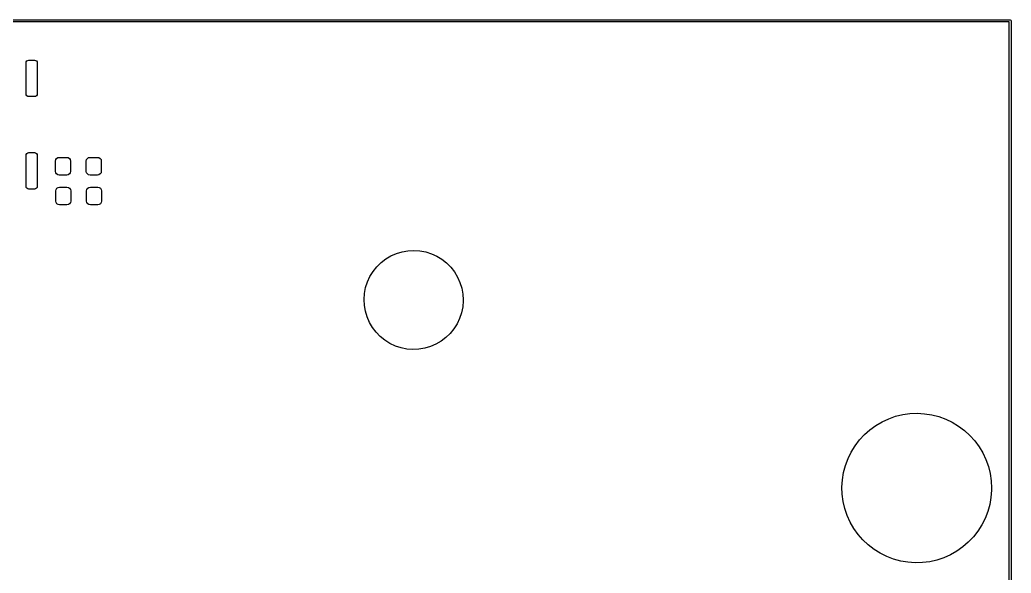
# Model space of a CAD drawing. Extents: x 0 to 4.25, y -4.33 to 0.
# Drawn here: x 2.166 to 4.254, y -1.164 to 0.002 of the extents above; entities that cross this region are included whole.
import ezdxf

# ---------------------------------------------------------------- set-up
doc = ezdxf.new("R2010")
doc.units = 0
doc.header["$MEASUREMENT"] = 0
doc.layers.add('BLACK', color=7, linetype='CONTINUOUS')

msp = doc.modelspace()

# ---------------------------------------------------------------- linework, layer by layer
at = {"layer": 'BLACK', "linetype": 'CONTINUOUS'}
for p, q in [((0, 0.001969), (4.25197, 0.001969)), ((4.25197, 0.001969), (4.25336, 0.001392)), ((4.25336, 0.001392), (4.25394, 0)), ((4.25394, 0), (4.25394, -4.33071)), ((4.25, -0.001969), (0.001969, -0.001969)), ((4.25, -4.32874), (4.25, -0.001969)), ((2.18138, -0.084682), (2.18329, -0.083402)), ((2.18329, -0.083402), (2.18555, -0.082953)), ((2.18555, -0.082953), (2.19736, -0.082953)), ((2.19736, -0.082953), (2.19962, -0.083402)), ((2.19962, -0.083402), (2.20154, -0.084682)), ((2.17965, -0.088858), (2.1801, -0.086598)), ((2.17965, -0.153819), (2.17965, -0.088858)), ((2.1801, -0.086598), (2.18138, -0.084682)), ((2.20154, -0.084682), (2.20282, -0.086598)), ((2.20282, -0.086598), (2.20327, -0.088858)), ((2.20327, -0.088858), (2.20327, -0.153819)), ((2.1801, -0.156079), (2.17965, -0.153819)), ((2.18138, -0.157995), (2.1801, -0.156079)), ((2.18329, -0.159275), (2.18138, -0.157995)), ((2.18555, -0.159724), (2.18329, -0.159275)), ((2.19736, -0.159724), (2.18555, -0.159724)), ((2.19962, -0.159275), (2.19736, -0.159724)), ((2.20154, -0.157995), (2.19962, -0.159275)), ((2.20282, -0.156079), (2.20154, -0.157995)), ((2.20327, -0.153819), (2.20282, -0.156079)), ((2.17965, -0.28374), (2.1801, -0.28148)), ((2.17965, -0.348701), (2.17965, -0.28374)), ((2.1801, -0.28148), (2.18138, -0.279564)), ((2.18138, -0.279564), (2.18329, -0.278284)), ((2.18329, -0.278284), (2.18555, -0.277835)), ((2.18555, -0.277835), (2.19736, -0.277835)), ((2.19736, -0.277835), (2.19962, -0.278284)), ((2.19962, -0.278284), (2.20154, -0.279564)), ((2.20154, -0.279564), (2.20282, -0.28148)), ((2.20282, -0.28148), (2.20327, -0.28374)), ((2.20327, -0.28374), (2.20327, -0.348701)), ((2.24213, -0.292538), (2.24384, -0.289983)), ((2.24384, -0.289983), (2.2464, -0.288277)), ((2.2464, -0.288277), (2.24941, -0.287677)), ((2.24941, -0.287677), (2.26516, -0.287677)), ((2.26516, -0.287677), (2.26817, -0.288277)), ((2.26817, -0.288277), (2.27073, -0.289983)), ((2.27073, -0.289983), (2.27243, -0.292538)), ((2.3071, -0.292538), (2.3088, -0.289983)), ((2.3088, -0.289983), (2.31136, -0.288277)), ((2.31136, -0.288277), (2.31437, -0.287677)), ((2.31437, -0.287677), (2.33012, -0.287677)), ((2.33012, -0.287677), (2.33313, -0.288277)), ((2.33313, -0.288277), (2.33569, -0.289983)), ((2.33569, -0.289983), (2.33739, -0.292538)), ((2.24154, -0.295551), (2.24213, -0.292538)), ((2.24154, -0.317205), (2.24154, -0.295551)), ((2.27243, -0.292538), (2.27303, -0.295551)), ((2.27303, -0.295551), (2.27303, -0.317205)), ((2.3065, -0.295551), (2.3071, -0.292538)), ((2.3065, -0.317205), (2.3065, -0.295551)), ((2.33739, -0.292538), (2.33799, -0.295551)), ((2.33799, -0.295551), (2.33799, -0.317205)), ((2.24213, -0.320218), (2.24154, -0.317205)), ((2.24384, -0.322772), (2.24213, -0.320218)), ((2.2464, -0.324479), (2.24384, -0.322772)), ((2.24941, -0.325079), (2.2464, -0.324479)), ((2.26516, -0.325079), (2.24941, -0.325079)), ((2.26817, -0.324479), (2.26516, -0.325079)), ((2.27073, -0.322772), (2.26817, -0.324479)), ((2.27243, -0.320218), (2.27073, -0.322772)), ((2.27303, -0.317205), (2.27243, -0.320218)), ((2.3071, -0.320218), (2.3065, -0.317205)), ((2.3088, -0.322772), (2.3071, -0.320218)), ((2.31136, -0.324479), (2.3088, -0.322772)), ((2.31437, -0.325079), (2.31136, -0.324479)), ((2.33012, -0.325079), (2.31437, -0.325079)), ((2.33313, -0.324479), (2.33012, -0.325079)), ((2.33569, -0.322772), (2.33313, -0.324479)), ((2.33739, -0.320218), (2.33569, -0.322772)), ((2.33799, -0.317205), (2.33739, -0.320218)), ((2.1801, -0.350961), (2.17965, -0.348701)), ((2.18138, -0.352877), (2.1801, -0.350961)), ((2.18329, -0.354157), (2.18138, -0.352877)), ((2.18555, -0.354606), (2.18329, -0.354157)), ((2.19736, -0.354606), (2.18555, -0.354606)), ((2.19962, -0.354157), (2.19736, -0.354606)), ((2.20154, -0.352877), (2.19962, -0.354157)), ((2.20282, -0.350961), (2.20154, -0.352877)), ((2.20327, -0.348701), (2.20282, -0.350961)), ((2.24273, -0.355136), (2.24443, -0.352582)), ((2.24443, -0.352582), (2.24699, -0.350875)), ((2.24699, -0.350875), (2.25, -0.350276)), ((2.25, -0.350276), (2.26575, -0.350276)), ((2.26575, -0.350276), (2.26876, -0.350875)), ((2.26876, -0.350875), (2.27132, -0.352582)), ((2.27132, -0.352582), (2.27302, -0.355136)), ((2.30769, -0.355136), (2.30939, -0.352582)), ((2.30939, -0.352582), (2.31195, -0.350875)), ((2.31195, -0.350875), (2.31496, -0.350276)), ((2.31496, -0.350276), (2.33071, -0.350276)), ((2.33071, -0.350276), (2.33372, -0.350875)), ((2.33372, -0.350875), (2.33628, -0.352582)), ((2.33628, -0.352582), (2.33798, -0.355136)), ((2.24213, -0.35815), (2.24273, -0.355136)), ((2.24213, -0.379803), (2.24213, -0.35815)), ((2.27302, -0.355136), (2.27362, -0.35815)), ((2.27362, -0.35815), (2.27362, -0.379803)), ((2.30709, -0.35815), (2.30769, -0.355136)), ((2.30709, -0.379803), (2.30709, -0.35815)), ((2.33798, -0.355136), (2.33858, -0.35815)), ((2.33858, -0.35815), (2.33858, -0.379803)), ((2.24273, -0.382816), (2.24213, -0.379803)), ((2.24443, -0.385371), (2.24273, -0.382816)), ((2.24699, -0.387078), (2.24443, -0.385371)), ((2.25, -0.387677), (2.24699, -0.387078)), ((2.26575, -0.387677), (2.25, -0.387677)), ((2.26876, -0.387078), (2.26575, -0.387677)), ((2.27132, -0.385371), (2.26876, -0.387078)), ((2.27302, -0.382816), (2.27132, -0.385371)), ((2.27362, -0.379803), (2.27302, -0.382816)), ((2.30769, -0.382816), (2.30709, -0.379803)), ((2.30939, -0.385371), (2.30769, -0.382816)), ((2.31195, -0.387078), (2.30939, -0.385371)), ((2.31496, -0.387677), (2.31195, -0.387078)), ((2.33071, -0.387677), (2.31496, -0.387677)), ((2.33372, -0.387078), (2.33071, -0.387677)), ((2.33628, -0.385371), (2.33372, -0.387078)), ((2.33798, -0.382816), (2.33628, -0.385371)), ((2.33858, -0.379803), (2.33798, -0.382816)), ((2.93707, -0.501781), (2.94786, -0.495361)), ((2.94786, -0.495361), (2.95934, -0.490284)), ((2.95934, -0.490284), (2.97135, -0.486623)), ((2.97135, -0.486623), (2.98372, -0.484432)), ((2.98372, -0.484432), (2.99625, -0.483742)), ((2.99625, -0.483742), (3.00878, -0.484563)), ((3.00878, -0.484563), (3.02113, -0.486883)), ((3.02113, -0.486883), (3.0331, -0.49067)), ((3.0331, -0.49067), (3.04453, -0.495867)), ((3.04453, -0.495867), (3.05525, -0.5024)), ((2.91035, -0.52808), (2.91818, -0.51826)), ((2.91818, -0.51826), (2.92712, -0.509451)), ((2.92712, -0.509451), (2.93707, -0.501781)), ((3.05525, -0.5024), (3.06511, -0.510174)), ((3.06511, -0.510174), (3.07397, -0.519076)), ((3.07397, -0.519076), (3.08169, -0.528977)), ((2.8985, -0.550173), (2.90376, -0.538769)), ((2.90376, -0.538769), (2.91035, -0.52808)), ((3.08169, -0.528977), (3.08817, -0.539735)), ((3.08817, -0.539735), (3.0933, -0.551193)), ((2.89227, -0.574453), (2.89466, -0.562125)), ((2.89466, -0.562125), (2.8985, -0.550173)), ((3.0933, -0.551193), (3.09703, -0.563184)), ((3.09703, -0.563184), (3.09928, -0.575537)), ((2.89138, -0.586978), (2.89227, -0.574453)), ((3.09928, -0.575537), (3.10004, -0.588071)), ((2.89201, -0.59952), (2.89138, -0.586978)), ((2.89413, -0.611895), (2.89201, -0.59952)), ((3.099, -0.602771), (3.09648, -0.615074)), ((3.10002, -0.590256), (3.099, -0.602771)), ((3.10004, -0.588071), (3.10002, -0.590256)), ((2.89773, -0.623925), (2.89413, -0.611895)), ((2.90275, -0.635436), (2.89773, -0.623925)), ((3.09648, -0.615074), (3.09251, -0.626985)), ((2.90911, -0.646261), (2.90275, -0.635436)), ((2.91673, -0.656243), (2.90911, -0.646261)), ((3.08713, -0.638333), (3.08043, -0.648952)), ((3.09251, -0.626985), (3.08713, -0.638333)), ((2.92549, -0.665237), (2.91673, -0.656243)), ((2.93527, -0.673114), (2.92549, -0.665237)), ((3.06347, -0.667405), (3.05344, -0.67497)), ((3.07251, -0.65869), (3.06347, -0.667405)), ((3.08043, -0.648952), (3.07251, -0.65869)), ((2.94593, -0.679758), (2.93527, -0.673114)), ((2.9573, -0.685075), (2.94593, -0.679758)), ((2.96923, -0.688987), (2.9573, -0.685075)), ((3.03105, -0.686234), (3.019, -0.689768)), ((3.04259, -0.681277), (3.03105, -0.686234)), ((3.05344, -0.67497), (3.04259, -0.681277)), ((2.98155, -0.691436), (2.96923, -0.688987)), ((2.99407, -0.692389), (2.98155, -0.691436)), ((3.00661, -0.69183), (2.99407, -0.692389)), ((3.019, -0.689768), (3.00661, -0.69183)), ((3.99612, -0.838239), (4.01065, -0.833179)), ((4.01065, -0.833179), (4.02561, -0.829561)), ((4.02561, -0.829561), (4.04085, -0.82742)), ((4.04085, -0.82742), (4.05622, -0.826775)), ((4.05622, -0.826775), (4.07158, -0.827634)), ((4.07158, -0.827634), (4.08678, -0.829988)), ((4.08678, -0.829988), (4.10169, -0.833814)), ((4.10169, -0.833814), (4.11614, -0.839077)), ((3.95644, -0.861522), (3.96889, -0.852478)), ((3.96889, -0.852478), (3.98216, -0.844692)), ((3.98216, -0.844692), (3.99612, -0.838239)), ((4.11614, -0.839077), (4.13002, -0.845725)), ((4.13002, -0.845725), (4.14318, -0.853695)), ((4.14318, -0.853695), (4.1555, -0.862911)), ((3.93448, -0.883026), (3.94493, -0.871737)), ((3.94493, -0.871737), (3.95644, -0.861522)), ((4.1555, -0.862911), (4.16686, -0.873286)), ((4.16686, -0.873286), (4.17716, -0.88472)), ((3.91712, -0.908385), (3.92518, -0.895281)), ((3.92518, -0.895281), (3.93448, -0.883026)), ((4.17716, -0.88472), (4.18629, -0.897104)), ((4.18629, -0.897104), (4.19416, -0.910319)), ((3.91037, -0.922214), (3.91712, -0.908385)), ((4.19416, -0.910319), (4.20072, -0.924241)), ((3.90108, -0.95151), (3.90501, -0.936635)), ((3.90501, -0.936635), (3.91037, -0.922214)), ((4.20072, -0.924241), (4.20588, -0.938735)), ((4.20588, -0.938735), (4.2096, -0.953664)), ((3.89862, -0.966698), (3.90108, -0.95151)), ((4.2096, -0.953664), (4.21185, -0.968885)), ((3.89765, -0.982053), (3.89862, -0.966698)), ((4.21185, -0.968885), (4.2126, -0.984252)), ((3.89819, -0.99743), (3.89765, -0.982053)), ((3.90022, -1.01268), (3.89819, -0.99743)), ((4.21254, -0.988649), (4.21136, -1.00399)), ((4.2126, -0.984252), (4.21254, -0.988649)), ((3.90374, -1.02766), (3.90022, -1.01268)), ((4.20868, -1.01914), (4.20455, -1.03396)), ((4.21136, -1.00399), (4.20868, -1.01914)), ((3.9087, -1.04222), (3.90374, -1.02766)), ((3.91505, -1.05624), (3.9087, -1.04222)), ((4.20455, -1.03396), (4.19898, -1.04831)), ((3.92275, -1.06956), (3.91505, -1.05624)), ((4.19205, -1.06204), (4.1838, -1.07503)), ((4.19898, -1.04831), (4.19205, -1.06204)), ((3.9317, -1.08207), (3.92275, -1.06956)), ((3.94184, -1.09365), (3.9317, -1.08207)), ((4.1838, -1.07503), (4.17433, -1.08715)), ((3.95305, -1.10418), (3.94184, -1.09365)), ((3.96524, -1.11357), (3.95305, -1.10418)), ((4.16372, -1.09829), (4.15207, -1.10835)), ((4.17433, -1.08715), (4.16372, -1.09829)), ((3.97829, -1.12172), (3.96524, -1.11357)), ((3.99207, -1.12856), (3.97829, -1.12172)), ((4.12612, -1.12482), (4.11207, -1.13107)), ((4.1395, -1.11722), (4.12612, -1.12482)), ((4.15207, -1.10835), (4.1395, -1.11722)), ((4.00645, -1.13402), (3.99207, -1.12856)), ((4.0213, -1.13806), (4.00645, -1.13402)), ((4.03647, -1.14062), (4.0213, -1.13806)), ((4.05182, -1.1417), (4.03647, -1.14062)), ((4.0672, -1.14127), (4.05182, -1.1417)), ((4.08246, -1.13934), (4.0672, -1.14127)), ((4.09747, -1.13593), (4.08246, -1.13934)), ((4.11207, -1.13107), (4.09747, -1.13593))]:
    msp.add_line(p, q, dxfattribs=at)

doc.saveas('drawing.dxf')
